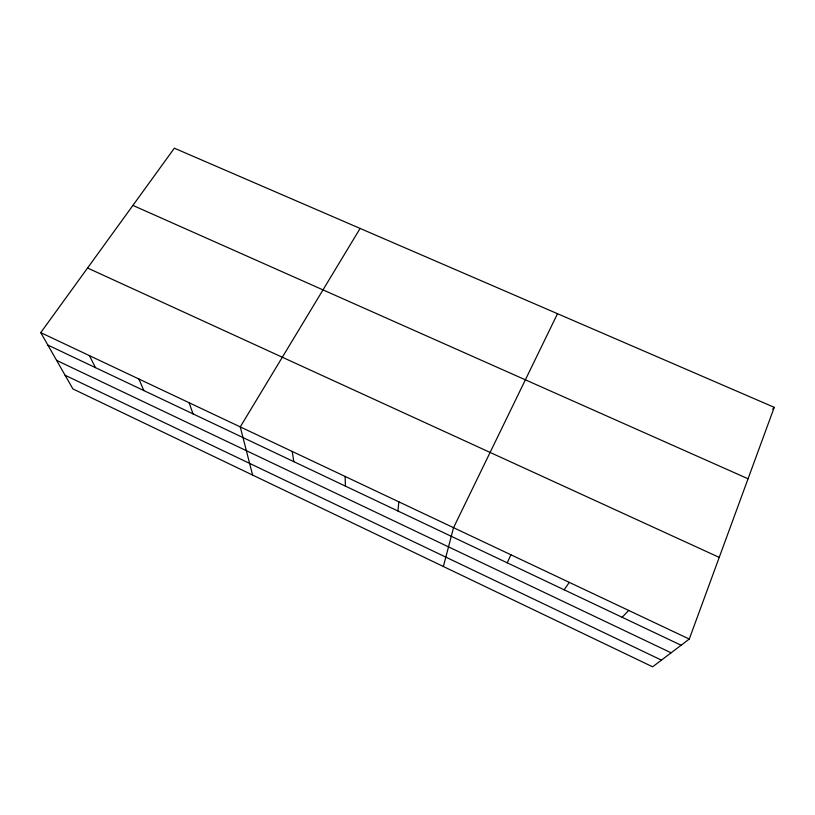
<?xml version="1.0" encoding="UTF-8"?>
<svg xmlns="http://www.w3.org/2000/svg" width="815" height="815" viewBox="0 0 815 815"><rect width="100%" height="100%" fill="white"/><g stroke="black" fill="none" stroke-linecap="round" stroke-linejoin="round"><path stroke-width="1.22" d="M397.914 510.995L398.861 501.836M443.37 566.507L453.548 527.682L557.501 313.704M689.276 639.062L774.25 407.337L174.359 148.187L40.75 332.632L72.912 388.928L652.621 666.813L689.276 639.062L40.75 332.632M507.236 562.819L510.893 554.781M360.108 228.434L240.262 426.897L252.609 475.064M564.174 589.805L569.278 582.368M772.702 409.14L774.25 407.337M622.12 617.281L628.732 610.455M132.906 205.411L748.058 478.772M87.562 268.013L719.227 557.389M47.851 345.061L681.116 645.246M56.592 360.362L671.122 652.805M65.108 375.257L661.454 660.13M89.406 355.625L95.477 367.636M138.866 378.995L143.858 390.568M189.141 402.753L193.023 413.877M292.239 451.459L293.787 461.636M345.091 476.439L345.417 486.117"/></g></svg>
